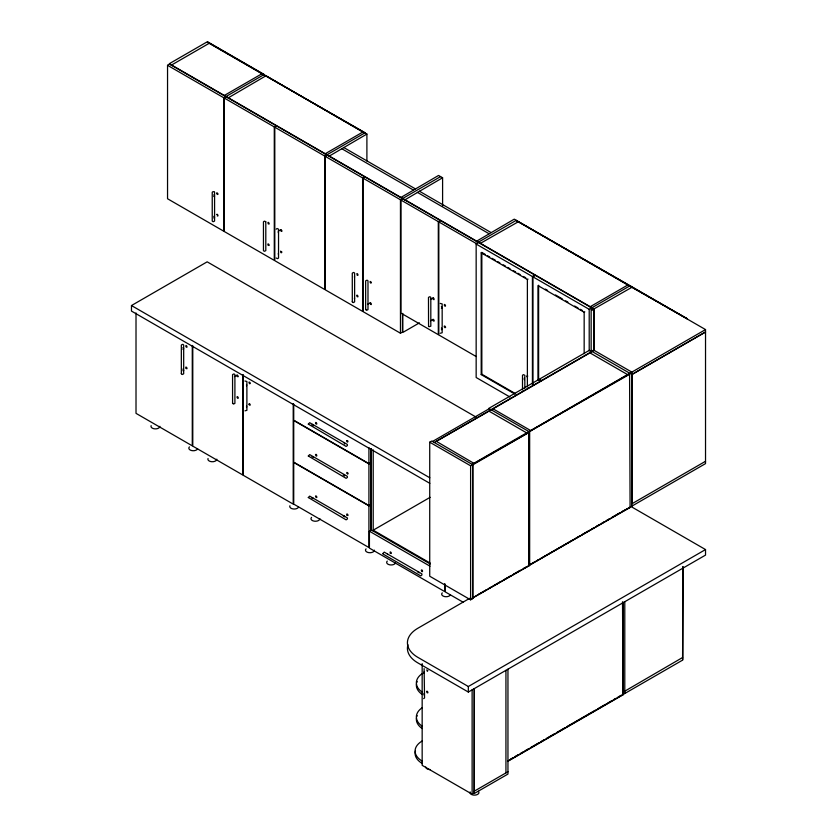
<?xml version="1.0" encoding="UTF-8"?>
<svg xmlns="http://www.w3.org/2000/svg" width="837" height="837" viewBox="0 0 837 837"><rect width="100%" height="100%" fill="white"/><g stroke="black" fill="none" stroke-linecap="round" stroke-linejoin="round"><path stroke-width="1.26" d="M181.336 373.836L181.336 344.99L182.78 344.321L183.68 344.99L183.68 373.836L182.236 374.495L181.336 373.469M214.575 192.238L214.575 221.083L213.132 221.742L212.232 221.083L212.232 192.238L213.132 191.568L214.492 192.06M232.581 403.507L232.56 374.568L234.004 373.898L234.904 374.568L234.904 403.403L233.46 404.072L232.56 403.047M265.8 221.815L265.8 250.661L264.356 251.32L263.456 250.661L263.456 221.815L264.356 221.146L265.716 221.627M352.304 302.031L352.283 273.092L353.716 272.423L354.616 273.092L354.616 301.937L353.183 302.607L352.283 301.571M365.654 309.659L365.654 280.813L367.098 280.144L367.987 280.813L367.987 309.659L366.554 310.328L365.654 309.292M428.554 326.388L428.481 297.365L429.915 296.696L430.814 297.365L430.814 326.21L428.91 326.712M522.497 389.896L522.497 375.29L523.397 374.62L524.83 375.29L524.83 388.232M631.851 287.332L593.998 308.895L593.998 350.557L591.142 350.557M311.981 424.903L312.578 424.422M315.455 454.805C316.323 452.848 317.798 457.441 315.821 455.736M311.981 498.329L312.578 497.858M344.614 444.028L344.059 442.606M344.614 475.939L344.059 474.506L343.254 475.154M421.21 570.342C422.078 568.396 423.553 572.989 421.576 571.284M276.2 229.171L277.099 228.501L278.533 229.171L278.533 258.016L277.643 258.675L276.2 258.016M382.833 553.519L384.235 552.127L421.827 573.826L421.953 574.946L420.749 575.887L382.948 553.989M214.513 196.235L213.801 196.517M214.513 217.725L213.801 218.007M216.563 214.607C217.285 213.184 218.917 216.48 217.285 215.998M183.617 348.987L182.905 349.27M183.617 370.477L182.905 370.76M354.48 277.319L354.48 276.482M356.614 273.971C357.577 272.423 358.885 276.451 357.085 275.174M354.48 298.809L354.48 297.972M426.546 670.008L427.885 670.51L427.257 671.4M312.023 456.552L313.383 457.337M343.254 516.094L343.808 515.885M417.778 572.089L418.333 571.88M281.253 231.441C283.377 231.661 280.133 228.093 280.625 230.667M237.363 376.64C239.999 377.55 236.086 373.145 237.143 376.378M246.58 385.836L246.58 384.56M370.456 304.386C372.559 305.651 370.404 301.226 369.985 303.475M246.58 407.326L246.58 406.05M433.064 299.175C435.198 301.299 433.535 296.183 432.813 298.537M433.273 320.937C435.386 322.203 433.231 317.767 432.813 320.027M167.546 65.307L169.566 64.135L225.844 96.632L223.824 97.793L167.546 65.307L167.546 198.756L223.824 231.242L223.824 97.793M226.095 96.485L264.199 74.483L207.921 41.996L207.419 42.289L263.686 74.775M224.326 98.086L226.346 96.914L276.304 125.77L274.285 126.931L224.326 98.086L224.326 231.535L274.285 260.38L274.285 126.931M264.199 75.068L365.131 132.759L327.026 154.761M274.798 127.224L276.817 126.052L326.775 154.897L324.756 156.069L274.798 127.224L274.798 260.673L324.756 289.518L324.756 156.069M325.258 156.362L327.277 155.19L364.629 176.753L362.609 177.925L325.258 156.362L325.258 289.811L362.609 311.374L362.609 177.925M366.899 161.039L366.899 134.066L329.046 156.216M429.82 483.336L131.472 311.082L131.472 305.547L207.168 261.835L476.127 417.119M363.112 178.208L365.131 177.046L402.471 198.61L400.463 199.771L363.112 178.208L363.112 311.657L400.463 333.22L402.471 332.059L402.471 313.917M278.177 231.2L280.782 229.704M402.733 198.463L440.576 176.607M400.965 200.064L402.984 198.903L440.325 220.455L438.306 221.627L400.965 200.064L400.965 313.122L438.306 334.674L438.306 221.627M442.595 206.028L442.595 177.779L404.752 199.917M438.818 221.92L440.827 220.748L478.178 242.311L476.159 243.483L438.818 221.92L438.818 334.967L476.159 356.531M234.538 376.598L237.143 375.091M367.631 304.344L370.236 302.837M478.429 242.165L516.283 220.319M480.448 243.337L518.302 221.774M244.917 381.013L246.884 381.484L246.884 410.329L244.979 410.841M514.996 394.101L481.202 374.599L481.202 252.805L481.84 252.439L485.219 254.385M430.448 299.395L433.064 297.888M419.431 322.852L402.733 332.498L402.733 313.373M430.448 320.885L433.064 319.378M481.202 252.805L527.383 279.464L528.011 279.098M532.426 276.545L534.958 275.091L478.68 242.604L476.159 244.059L532.426 276.545L532.426 384.089M532.939 384.382L532.939 276.838L535.46 275.383L591.728 307.87L591.728 310.464M537.982 380.165L537.982 285.584L584.163 312.243L584.791 311.877M589.206 350.787L589.206 309.324L591.728 307.87M481.202 374.599L481.84 374.233L515.623 393.746M293.724 404.104L293.724 420.195L368.918 463.614L370.937 462.442L370.937 448.831M368.918 463.907L370.937 462.735L370.937 504.408L368.918 505.569L293.724 462.16L293.724 420.488L368.918 463.907L368.918 505.569M429.726 442.198L470.603 465.79L472.623 464.629L472.623 598.664L470.603 599.826L429.726 576.222L429.726 442.198L431.746 441.026L472.874 464.776L529.151 432.29L472.371 464.483M432.509 441.465L488.777 408.979L490.796 410.14L489.028 411.166L526.881 433.011M434.267 442.48L593.998 350.264L631.851 372.12L631.851 506.155M487.908 411.814L436.286 441.319L474.14 463.468M491.298 409.848L541.267 381.002L538.735 379.548L488.777 408.393L528.9 431.557L528.9 565.592M368.918 505.862L368.918 547.534L293.724 504.115L293.724 462.453L368.918 505.862L370.937 504.701L370.937 530.449M472.12 464.336L705.528 329.579L705.528 463.614L472.12 598.371L472.623 598.664M472.371 597.932L529.151 565.739L529.151 431.704L629.581 373.72L630.083 507.463L529.151 565.153M529.151 431.704L630.083 374.013M631.851 374.453L705.528 331.912M705.528 332.059L631.977 374.526L631.977 503.748M444.614 583.724L444.614 591.529L369.42 548.109L369.42 531.213L371.44 530.051L430.312 564.033M430.124 497.324L373.208 530.187L430.312 563.165M631.851 503.822L705.528 461.281M469.672 598.329L417.872 628.242A35.688 20.601 0 0 0 417.872 657.369L468.333 686.507L705.528 549.564L705.528 555.098L468.333 692.053L417.872 662.914A35.688 20.601 0 0 1 407.964 644.762M478.628 594.322L486.485 589.792M488.724 588.495L490.974 587.197M493.213 585.9L501.07 581.37M503.319 580.072L511.166 575.532M513.416 574.234L520.143 570.353M523.512 568.407L526.881 566.754M530.92 564.138L534.299 562.182M536.548 560.884L538.808 559.576M541.058 558.279L573.732 539.415M575.982 538.118L579.361 536.161M581.621 534.864L589.51 530.313M591.759 529.005L594.008 527.708M596.268 526.41L599.648 524.454M601.897 523.156L604.157 521.849M606.406 520.551L609.786 518.595M612.035 517.297L619.924 512.746M622.184 511.438L630.083 507.463M624.789 691.174L682.573 657.526M682.573 659.556L683.076 566.691M510.434 759.232L512.704 757.924M514.964 756.617L518.365 754.66M520.624 753.352L522.884 752.044M525.155 750.737L528.545 748.78M530.815 747.472L538.735 742.89M541.005 741.582L544.395 739.626M546.666 738.318L554.586 733.746M556.856 732.438L564.776 727.855M567.036 726.558L595.348 710.215M597.608 708.908L605.528 704.325M607.798 703.028L611.198 701.061M613.458 699.753L615.718 698.445M617.988 697.137L621.378 695.181M507.86 761.011L621.64 695.317M507.546 761.482L623.021 694.815L623.021 602.242M474.265 791.185L507.954 771.735M422.162 663.626L422.162 765.332L472.12 794.177L474.14 793.005L474.14 688.694M440.262 303.412L442.166 303.915L442.166 332.76L440.262 333.272M423.648 698.633L424.547 697.964L424.118 668.617M524.318 379.663L524.318 378.094M424.024 673.492L424.024 671.923M424.024 694.982L424.024 693.413M347.533 474.14C349.531 473.815 345.963 470.886 346.853 473.47M217.285 194.508C219.409 194.739 216.166 191.171 216.657 193.734M441.402 308.194L442.114 307.922L441.402 306.53M444.876 327.685C447.01 327.905 443.767 324.337 444.248 326.901M441.402 329.684L442.114 329.412L441.402 328.02M249.593 383.754C251.717 383.974 248.484 380.406 248.966 382.98M366.899 134.066L207.168 41.85L169.315 63.706L593.998 308.895M442.595 177.779L438.557 175.446L400.714 197.584M705.528 329.579L514.263 219.148L476.41 241.297M364.629 133.052L265.967 75.79L228.114 97.939M629.581 286.024L516.534 220.748L630.083 285.731L591.979 307.723L591.979 310.328M343.683 147.469L415.351 188.848M419.379 191.181L491.047 232.55M341.663 148.641L413.332 190.009M417.36 192.343L489.028 233.722M532.939 276.838L589.206 309.324M487.469 255.693L489.718 256.99M491.978 258.288L495.347 260.244M497.607 261.542L499.856 262.839M503.236 264.795L505.485 266.093M507.745 267.39L509.995 268.698M513.374 270.644L515.623 271.941M517.873 273.249L520.133 274.546M523.512 276.492L525.762 277.8M545.368 289.121L547.618 290.418M555.506 294.969L562.265 298.872M565.645 300.828L567.894 302.126M574.653 306.028L578.032 307.974M580.282 309.282L582.542 310.579M591.979 351.435L629.832 373.281M509.921 397L476.159 377.508L476.159 243.483M630.952 506.511L705.528 549.564M131.472 305.547L429.82 477.791M529.151 565.739L528.649 431.997M316.051 497.492C318.217 498.256 315.455 494.175 315.497 496.634M369.42 531.213L430.03 566.199M463.133 602.211L445.117 591.822L445.117 584.132M623.021 694.815L622.519 601.866M444.635 305.997C446.738 307.273 444.583 302.837 444.165 305.087M527.791 376.085L526.923 375.949L526.923 376.786M370.456 282.896C373.093 283.795 369.18 279.391 370.236 282.624M268.258 223.897C270.361 225.163 268.206 220.727 267.788 222.987M357.085 296.664C359.188 297.93 357.033 293.505 356.614 295.754M213.801 194.843L214.513 195.952M268.258 245.377C270.665 246.517 267.589 241.956 267.882 244.791M213.801 216.333L214.513 217.442M186.138 347.073C188.241 348.338 186.086 343.902 185.668 346.162M182.905 347.596L183.617 348.705M237.363 398.13C239.466 399.406 237.31 394.97 236.892 397.23M186.138 368.562C188.545 369.703 185.469 365.131 185.762 367.977M182.905 369.086L183.617 370.195M427.006 692.691C429.119 693.967 426.954 689.531 426.546 691.791M315.821 423.825C318.133 425.499 315.716 420.561 315.497 423.208M312.829 424.568L313.425 425.74M418.584 572.016L419.138 572.874M390.345 553.247C392.961 554.774 389.603 549.763 390.157 552.954M387.364 553.989L387.793 554.523M347.041 515.289C349.657 516.806 346.309 511.794 346.853 514.985M344.059 516.031L344.614 516.879M312.829 497.994L313.258 498.528M249.133 404.784C251.623 406.855 248.955 401.446 248.966 404.47M278.24 232.247L278.48 232.885M278.24 253.737L278.48 254.375M682.825 566.785L682.825 659.995L622.77 694.668L622.77 602.755M627.813 284.998L589.959 306.855M627.813 374.746L589.959 352.89M624.789 601.594L624.789 693.507M593.998 350.557L593.998 309.355L591.142 309.355L591.142 352.105M584.163 312.243L584.163 353.706M538.609 285.218L538.609 379.799M530.92 430.689L493.066 408.833M529.654 431.997L529.654 565.446M527.383 279.464L527.383 387.008M507.954 669.171L507.954 774.068L474.265 793.518L474.391 688.548M505.935 670.343L505.935 772.907M481.84 252.439L481.84 374.233M472.874 464.776L472.874 598.225M472.12 689.866L472.12 794.177M470.603 465.79L470.603 599.826M468.333 686.507L468.333 692.053M400.463 199.771L400.463 333.22M373.208 449.846L373.208 531.066M371.189 448.684L371.189 530.48M368.918 447.513L368.918 463.614M362.86 132.026L325.007 153.882M293.212 403.716L293.212 504.115L243.253 475.27L243.253 374.871M261.929 73.75L224.075 95.606M242.751 374.578L242.751 474.977L192.782 446.131L192.782 345.733M209.187 43.304L171.334 65.16M192.28 345.44L192.28 445.839L136.012 413.352L136.012 312.954M422.204 728.567A24.984 14.417 0 0 1 416.449 718.031M416.732 716.786A24.984 14.417 0 0 1 417.203 715.562M422.204 726.234A24.984 14.417 0 0 1 422.204 707.694M422.413 763.585A24.984 14.417 0 0 1 415.476 750.883M422.413 761.251A24.984 14.417 0 0 1 422.413 740.85M422.204 694.469A24.984 14.417 0 0 1 416.449 683.944M416.732 682.699A24.984 14.417 0 0 1 417.203 681.464M422.204 692.136A24.984 14.417 0 0 1 422.204 673.597M478.335 791.289A4.457 2.574 0 0 1 475.06 795.129A4.457 2.574 0 0 1 470.164 791.907M430.187 769.58A4.457 2.574 0 0 1 425.73 767.006M450.442 594.814A4.457 2.574 0 0 1 444.426 596.53A4.457 2.574 0 0 1 442.271 592.858M395.43 563.06A4.457 2.574 0 0 1 389.414 564.766A4.457 2.574 0 0 1 387.259 561.104M374.39 550.15A4.457 2.574 0 0 1 368.772 552.64A4.457 2.574 0 0 1 366.062 548.863M319.88 518.678A4.457 2.574 0 0 1 314.262 521.169A4.457 2.574 0 0 1 311.563 517.392M298.537 507.117A4.457 2.574 0 0 1 293.065 508.938A4.457 2.574 0 0 1 289.916 505.778M216.804 459.168A4.457 2.574 0 0 1 211.761 461.721A4.457 2.574 0 0 1 208.036 458.509M197.595 448.841A4.457 2.574 0 0 1 191.579 450.547A4.457 2.574 0 0 1 189.424 446.885M159.898 426.315A4.457 2.574 0 0 1 154.855 428.868A4.457 2.574 0 0 1 151.131 425.656M308.309 497.523L346.131 519.861L347.428 518.95L347.376 517.904L309.7 496.132L308.309 497.523M308.309 456.008L346.131 478.335L347.428 477.425L347.303 476.316L309.7 454.606L308.309 456.008M308.309 424.097L346.131 446.435L347.428 445.525L347.303 444.416L309.7 422.706L308.309 424.097M346.727 440.67C347.062 444.165 349.343 440.189 346.727 440.67M280.625 251.32C280.531 254.657 283.429 251.424 280.625 251.32M630.585 286.024L630.083 286.306L687.365 318.803L630.585 286.024M589.206 350.41L539.248 379.255L541.769 380.709L591.728 351.864L589.206 350.41"/></g></svg>
